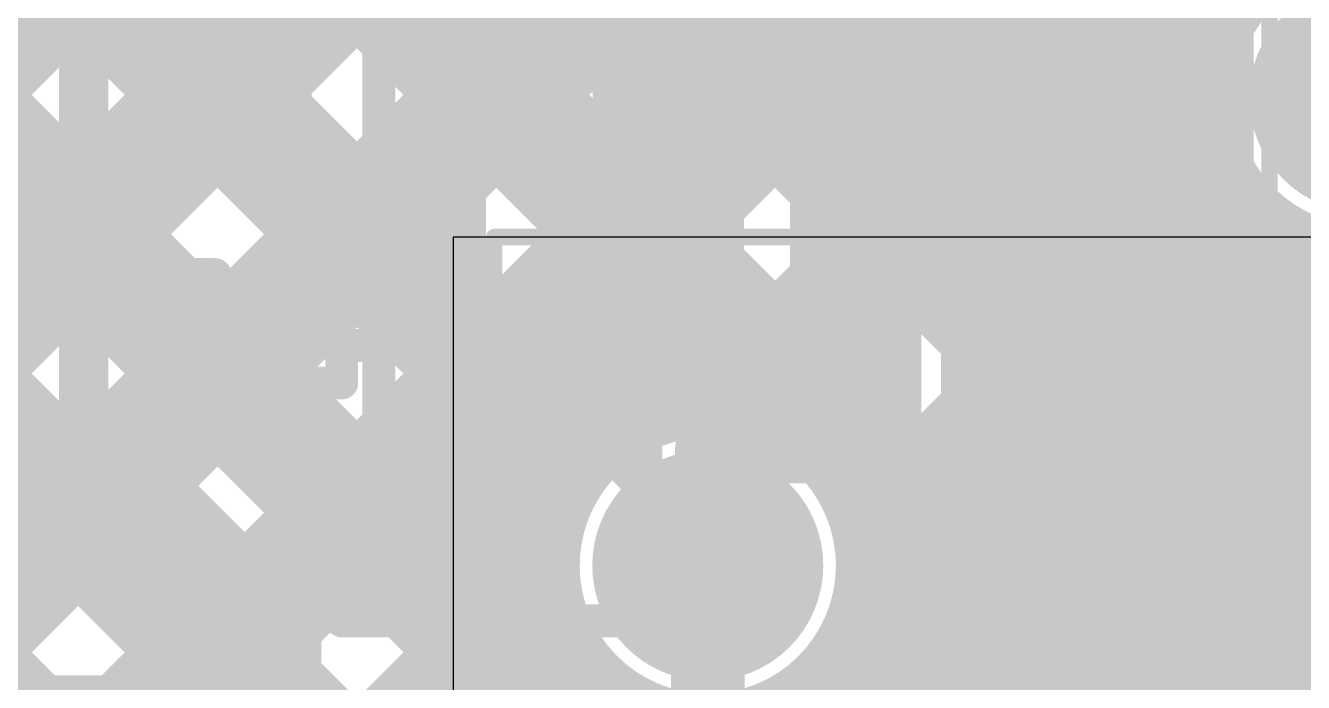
# Model space of a CAD drawing. Header units: millimetres. Extents: x 13 to 259, y -2 to 326.
# Drawn here: x 138.998 to 142.888, y 80.094 to 82.094 of the extents above; entities that cross this region are included whole.
import ezdxf

# ---------------------------------------------------------------- set-up
doc = ezdxf.new("R2010")
doc.units = ezdxf.units.MM
for name, color, linetype in [('BottomLayer', 5, 'Continuous'), ('BottomOverlay', 54, 'Continuous'), ('BottomPaste', 16, 'Continuous'), ('BottomSolder', 6, 'Continuous'), ('ConnectLayer', 7, 'Continuous'), ('DrillDrawing', 1, 'Continuous'), ('Mechanical14', 56, 'Continuous'), ('Mechanical16', 56, 'Continuous'), ('Mechanical8', 56, 'Continuous'), ('MidLayer1', 16, 'Continuous'), ('MidLayer2', 76, 'Continuous'), ('MidLayer3', 90, 'Continuous'), ('MidLayer4', 156, 'Continuous'), ('MidLayer5', 130, 'Continuous'), ('MidLayer6', 216, 'Continuous'), ('MultiLayer', 9, 'Continuous'), ('TopLayer', 1, 'Continuous'), ('TopOverlay', 2, 'Continuous'), ('TopSolder', 216, 'Continuous')]:
    doc.layers.add(name, color=color, linetype=linetype)

# ---------------------------------------------------------------- blocks, each defined once
blk = doc.blocks.new('CAPC1005X55N_B_1')
at = {"layer": 'BottomLayer'}
for points in [[(-0.76, -0.31), (-0.14, -0.31), (-0.76, 0.31), (-0.14, 0.31)], [(0.14, -0.31), (0.76, -0.31), (0.14, 0.31), (0.76, 0.31)]]:
    blk.add_solid(points, dxfattribs=at)
at = {"layer": 'BottomPaste'}
for points in [[(-0.76, -0.31), (-0.14, -0.31), (-0.76, 0.31), (-0.14, 0.31)], [(0.14, -0.31), (0.76, -0.31), (0.14, 0.31), (0.76, 0.31)]]:
    blk.add_solid(points, dxfattribs=at)
at = {"layer": 'BottomSolder'}
for points in [[(-0.8616, -0.4116), (-0.0384, -0.4116), (-0.8616, 0.4116), (-0.0384, 0.4116)], [(0.0384, -0.4116), (0.8616, -0.4116), (0.0384, 0.4116), (0.8616, 0.4116)]]:
    blk.add_solid(points, dxfattribs=at)
at = {"layer": 'Mechanical14', "const_width": 0.1}
for points in [[(-0.5249, -0.2751), (-0.5249, 0.2749)], [(0.5251, 0.2749), (-0.5249, 0.2749)], [(0.5251, -0.2751), (0.5251, 0.2749)], [(0.5251, -0.2751), (-0.5249, -0.2751)]]:
    blk.add_lwpolyline(points, dxfattribs=at)
at = {"layer": 'Mechanical14', "const_width": 0.05}
for points in [[(-0.5499, 0.2749, 1), (-0.5, 0.2749, 1)], [(-0.5499, 0.2749, 1), (-0.5, 0.2749, 1)], [(0.5001, 0.2749, 1), (0.55, 0.2749, 1)], [(0.5001, 0.2749, 1), (0.55, 0.2749, 1)], [(-0.5499, -0.2751, 1), (-0.5, -0.2751, 1)], [(-0.5499, -0.2751, 1), (-0.5, -0.2751, 1)], [(0.5001, -0.2751, 1), (0.55, -0.2751, 1)], [(0.5001, -0.2751, 1), (0.55, -0.2751, 1)]]:
    blk.add_lwpolyline(points, format="xyb", close=True, dxfattribs=at)
at = {"layer": 'Mechanical16', "const_width": 0.05}
for points in [[(0, -0.5), (0, 0.5)], [(-0.91, -0.46), (-0.91, 0.46)], [(0.91, 0.46), (-0.91, 0.46)], [(0.91, -0.46), (0.91, 0.46)], [(0.5, 0), (-0.5, 0)], [(0.91, -0.46), (-0.91, -0.46)]]:
    blk.add_lwpolyline(points, dxfattribs=at)
at = {"layer": 'Mechanical16', "const_width": 0.025}
for points in [[(-0.0125, 0.5, 1), (0.0125, 0.5, 1)], [(-0.9225, 0.46, 1), (-0.8975, 0.46, 1)], [(-0.9225, 0.46, 1), (-0.8975, 0.46, 1)], [(0.8975, 0.46, 1), (0.9225, 0.46, 1)], [(0.8975, 0.46, 1), (0.9225, 0.46, 1)], [(-0.5125, 0, 1), (-0.4875, 0, 1)], [(0.4875, 0, 1), (0.5125, 0, 1)], [(-0.9225, -0.46, 1), (-0.8975, -0.46, 1)], [(-0.9225, -0.46, 1), (-0.8975, -0.46, 1)], [(0.8975, -0.46, 1), (0.9225, -0.46, 1)], [(0.8975, -0.46, 1), (0.9225, -0.46, 1)], [(-0.0125, -0.5, 1), (0.0125, -0.5, 1)]]:
    blk.add_lwpolyline(points, format="xyb", close=True, dxfattribs=at)
blk = doc.blocks.new('QFN50P400X400X80_21N_S275_B_89')
at = {"layer": 'BottomLayer', "const_width": 0.3}
for points in [[(0.5, -2.25), (0.5, -1.75)], [(1, -2.25), (1, -1.75)]]:
    blk.add_lwpolyline(points, dxfattribs=at)
at = {"layer": 'BottomLayer', "const_width": 0.15}
for points in [[(0.425, -1.75, 1), (0.575, -1.75, 1)], [(0.925, -1.75, 1), (1.075, -1.75, 1)], [(0.425, -2.25, 1), (0.575, -2.25, 1)], [(0.925, -2.25, 1), (1.075, -2.25, 1)]]:
    blk.add_lwpolyline(points, format="xyb", close=True, dxfattribs=at)
at = {"layer": 'BottomLayer'}
blk.add_solid([(-1.375, -1.375), (1.375, -1.375), (-1.375, 1.375), (1.375, 1.375)], dxfattribs=at)
at = {"layer": 'BottomOverlay', "const_width": 0.2}
for points in [[(2, -1.5), (2, -2)], [(2, -2), (1.5, -2)]]:
    blk.add_lwpolyline(points, dxfattribs=at)
at = {"layer": 'BottomOverlay', "const_width": 0.1}
for points in [[(1.95, -1.5, 1), (2.05, -1.5, 1)], [(1.45, -2, 1), (1.55, -2, 1)], [(1.95, -2, 1), (2.05, -2, 1)], [(1.95, -2, 1), (2.05, -2, 1)]]:
    blk.add_lwpolyline(points, format="xyb", close=True, dxfattribs=at)
at = {"layer": 'BottomPaste', "const_width": 0.3}
for points in [[(0.5, -2.25), (0.5, -1.75)], [(1, -2.25), (1, -1.75)]]:
    blk.add_lwpolyline(points, dxfattribs=at)
at = {"layer": 'BottomPaste', "const_width": 0.15}
for points in [[(0.425, -1.75, 1), (0.575, -1.75, 1)], [(0.925, -1.75, 1), (1.075, -1.75, 1)], [(0.425, -2.25, 1), (0.575, -2.25, 1)], [(0.925, -2.25, 1), (1.075, -2.25, 1)]]:
    blk.add_lwpolyline(points, format="xyb", close=True, dxfattribs=at)
at = {"layer": 'BottomPaste'}
blk.add_solid([(-1.375, -1.375), (1.375, -1.375), (-1.375, 1.375), (1.375, 1.375)], dxfattribs=at)
at = {"layer": 'BottomSolder', "const_width": 0.5032}
for points in [[(0, -2.25), (0, -1.75)], [(0.5, -2.25), (0.5, -1.75)], [(1, -2.25), (1, -1.75)]]:
    blk.add_lwpolyline(points, dxfattribs=at)
at = {"layer": 'BottomSolder', "const_width": 0.2516}
for points in [[(-0.1258, -1.75, 1), (0.1258, -1.75, 1)], [(0.3742, -1.75, 1), (0.6258, -1.75, 1)], [(0.8742, -1.75, 1), (1.1258, -1.75, 1)], [(-0.1258, -2.25, 1), (0.1258, -2.25, 1)], [(0.3742, -2.25, 1), (0.6258, -2.25, 1)], [(0.8742, -2.25, 1), (1.1258, -2.25, 1)]]:
    blk.add_lwpolyline(points, format="xyb", close=True, dxfattribs=at)
at = {"layer": 'BottomSolder'}
blk.add_solid([(-1.4766, -1.4766), (1.4766, -1.4766), (-1.4766, 1.4766), (1.4766, 1.4766)], dxfattribs=at)
at = {"layer": 'Mechanical14', "const_width": 0.1}
for points in [[(2, 2), (2, -2)], [(2, -2), (-2, -2)]]:
    blk.add_lwpolyline(points, dxfattribs=at)
at = {"layer": 'Mechanical14', "const_width": 0.05}
blk.add_lwpolyline([(1.975, -2, 1), (2.025, -2, 1)], format="xyb", close=True, dxfattribs=at)
blk.add_lwpolyline([(1.975, -2, 1), (2.025, -2, 1)], format="xyb", close=True, dxfattribs=at)
at = {"layer": 'Mechanical16', "const_width": 0.05}
for points in [[(2.65, 2.65), (2.65, -2.65)], [(2.65, -2.65), (-2.65, -2.65)]]:
    blk.add_lwpolyline(points, dxfattribs=at)
at = {"layer": 'Mechanical16', "const_width": 0.025}
blk.add_lwpolyline([(2.6375, -2.65, 1), (2.6625, -2.65, 1)], format="xyb", close=True, dxfattribs=at)
blk.add_lwpolyline([(2.6375, -2.65, 1), (2.6625, -2.65, 1)], format="xyb", close=True, dxfattribs=at)
blk = doc.blocks.new('SAMTEC_ASP_127797_01_185')
at = {"layer": 'Mechanical14', "const_width": 0.1}
for points in [[(20.8534, 7.0866, -0.414214), (21.1074, 7.3406)], [(22.0726, 7.3406, -0.414214), (22.3266, 7.0866)], [(20.8534, 6.4262, -0.414214), (20.5994, 6.1722)], [(20.8534, 6.4262, -0.414214), (20.5994, 6.1722)]]:
    blk.add_lwpolyline(points, format="xyb", dxfattribs=at)
for points in [[(22.0726, 7.3406), (21.1074, 7.3406)], [(22.0726, 7.3406), (21.1074, 7.3406)], [(20.8534, 6.4262), (20.8534, 7.0866)], [(20.8534, 6.4262), (20.8534, 7.0866)], [(20.5994, 6.1722), (20.0406, 6.1722)], [(20.5994, 6.1722), (20.0406, 6.1722)], [(20.6248, 5.7404), (20.0152, 5.7404)], [(20.6248, 5.7404), (20.0152, 5.7404)], [(20.6248, 5.5994), (20.6248, 5.7404)], [(21.8948, 5.7404), (21.2852, 5.7404)], [(21.8948, 5.7404), (21.2852, 5.7404)], [(21.2852, 5.5994), (21.2852, 5.7404)], [(21.8948, 5.5994), (21.8948, 5.7404)], [(20.7391, 5.5994), (20.6248, 5.5994)], [(20.7391, 5.2438), (20.7391, 5.5994)], [(21.2852, 5.5994), (21.1709, 5.5994)], [(21.1709, 5.2438), (21.1709, 5.5994)], [(22.0091, 5.5994), (21.8948, 5.5994)], [(22.0091, 5.2438), (22.0091, 5.5994)], [(20.7391, 5.4864), (19.9009, 5.4864)], [(20.7391, 5.4864), (19.9009, 5.4864)], [(22.0091, 5.4864), (21.1709, 5.4864)], [(22.0091, 5.4864), (21.1709, 5.4864)], [(21.1709, 5.2438), (20.7391, 5.2438)], [(22.4409, 5.2438), (22.0091, 5.2438)], [(20.7391, 4.5606), (20.7391, 4.9162)], [(21.1709, 4.9162), (20.7391, 4.9162)], [(21.1709, 4.5606), (21.1709, 4.9162)], [(22.4409, 4.9162), (22.0091, 4.9162)], [(22.0091, 4.5606), (22.0091, 4.9162)], [(20.7391, 4.6736), (19.9009, 4.6736)], [(22.0091, 4.6736), (21.1709, 4.6736)], [(20.6248, 4.4196), (20.6248, 4.5606)], [(20.7391, 4.5606), (20.6248, 4.5606)], [(21.2852, 4.5606), (21.1709, 4.5606)], [(21.2852, 4.4196), (21.2852, 4.5606)], [(21.8948, 4.4196), (21.8948, 4.5606)], [(22.0091, 4.5606), (21.8948, 4.5606)], [(20.6248, 4.4196), (20.0152, 4.4196)], [(21.8948, 4.4196), (21.2852, 4.4196)]]:
    blk.add_lwpolyline(points, dxfattribs=at)
at = {"layer": 'Mechanical14', "const_width": 0.05}
for points in [[(21.0824, 7.3406, 1), (21.1324, 7.3406, 1)], [(21.0824, 7.3406, 1), (21.1324, 7.3406, 1)], [(21.0824, 7.3406, 1), (21.1324, 7.3406, 1)], [(22.0476, 7.3406, 1), (22.0976, 7.3406, 1)], [(22.0476, 7.3406, 1), (22.0976, 7.3406, 1)], [(22.0476, 7.3406, 1), (22.0976, 7.3406, 1)], [(20.8284, 7.0866, 1), (20.8784, 7.0866, 1)], [(20.8284, 7.0866, 1), (20.8784, 7.0866, 1)], [(20.8284, 7.0866, 1), (20.8784, 7.0866, 1)], [(20.8284, 6.4262, 1), (20.8784, 6.4262, 1)], [(20.8284, 6.4262, 1), (20.8784, 6.4262, 1)], [(20.8284, 6.4262, 1), (20.8784, 6.4262, 1)], [(20.8284, 6.4262, 1), (20.8784, 6.4262, 1)], [(20.5744, 6.1722, 1), (20.6244, 6.1722, 1)], [(20.5744, 6.1722, 1), (20.6244, 6.1722, 1)], [(20.5744, 6.1722, 1), (20.6244, 6.1722, 1)], [(20.5744, 6.1722, 1), (20.6244, 6.1722, 1)], [(20.5998, 5.7404, 1), (20.6498, 5.7404, 1)], [(20.5998, 5.7404, 1), (20.6498, 5.7404, 1)], [(20.5998, 5.7404, 1), (20.6498, 5.7404, 1)], [(21.2602, 5.7404, 1), (21.3102, 5.7404, 1)], [(21.2602, 5.7404, 1), (21.3102, 5.7404, 1)], [(21.2602, 5.7404, 1), (21.3102, 5.7404, 1)], [(21.8698, 5.7404, 1), (21.9198, 5.7404, 1)], [(21.8698, 5.7404, 1), (21.9198, 5.7404, 1)], [(21.8698, 5.7404, 1), (21.9198, 5.7404, 1)], [(20.5998, 5.5994, 1), (20.6498, 5.5994, 1)], [(20.5998, 5.5994, 1), (20.6498, 5.5994, 1)], [(20.7141, 5.5994, 1), (20.7641, 5.5994, 1)], [(20.7141, 5.5994, 1), (20.7641, 5.5994, 1)], [(21.1459, 5.5994, 1), (21.1959, 5.5994, 1)], [(21.1459, 5.5994, 1), (21.1959, 5.5994, 1)], [(21.2602, 5.5994, 1), (21.3102, 5.5994, 1)], [(21.2602, 5.5994, 1), (21.3102, 5.5994, 1)], [(21.8698, 5.5994, 1), (21.9198, 5.5994, 1)], [(21.8698, 5.5994, 1), (21.9198, 5.5994, 1)], [(21.9841, 5.5994, 1), (22.0341, 5.5994, 1)], [(21.9841, 5.5994, 1), (22.0341, 5.5994, 1)], [(20.7141, 5.4864, 1), (20.7641, 5.4864, 1)], [(20.7141, 5.4864, 1), (20.7641, 5.4864, 1)], [(21.1459, 5.4864, 1), (21.1959, 5.4864, 1)], [(21.1459, 5.4864, 1), (21.1959, 5.4864, 1)], [(21.9841, 5.4864, 1), (22.0341, 5.4864, 1)], [(21.9841, 5.4864, 1), (22.0341, 5.4864, 1)], [(20.7141, 5.2438, 1), (20.7641, 5.2438, 1)], [(20.7141, 5.2438, 1), (20.7641, 5.2438, 1)], [(21.1459, 5.2438, 1), (21.1959, 5.2438, 1)], [(21.1459, 5.2438, 1), (21.1959, 5.2438, 1)], [(21.9841, 5.2438, 1), (22.0341, 5.2438, 1)], [(21.9841, 5.2438, 1), (22.0341, 5.2438, 1)], [(20.7141, 4.9162, 1), (20.7641, 4.9162, 1)], [(20.7141, 4.9162, 1), (20.7641, 4.9162, 1)], [(21.1459, 4.9162, 1), (21.1959, 4.9162, 1)], [(21.1459, 4.9162, 1), (21.1959, 4.9162, 1)], [(21.9841, 4.9162, 1), (22.0341, 4.9162, 1)], [(21.9841, 4.9162, 1), (22.0341, 4.9162, 1)], [(20.7141, 4.6736, 1), (20.7641, 4.6736, 1)], [(21.1459, 4.6736, 1), (21.1959, 4.6736, 1)], [(21.9841, 4.6736, 1), (22.0341, 4.6736, 1)], [(20.5998, 4.5606, 1), (20.6498, 4.5606, 1)], [(20.5998, 4.5606, 1), (20.6498, 4.5606, 1)], [(20.7141, 4.5606, 1), (20.7641, 4.5606, 1)], [(20.7141, 4.5606, 1), (20.7641, 4.5606, 1)], [(21.1459, 4.5606, 1), (21.1959, 4.5606, 1)], [(21.1459, 4.5606, 1), (21.1959, 4.5606, 1)], [(21.2602, 4.5606, 1), (21.3102, 4.5606, 1)], [(21.2602, 4.5606, 1), (21.3102, 4.5606, 1)], [(21.8698, 4.5606, 1), (21.9198, 4.5606, 1)], [(21.8698, 4.5606, 1), (21.9198, 4.5606, 1)], [(21.9841, 4.5606, 1), (22.0341, 4.5606, 1)], [(21.9841, 4.5606, 1), (22.0341, 4.5606, 1)], [(20.5998, 4.4196, 1), (20.6498, 4.4196, 1)], [(20.5998, 4.4196, 1), (20.6498, 4.4196, 1)], [(21.2602, 4.4196, 1), (21.3102, 4.4196, 1)], [(21.2602, 4.4196, 1), (21.3102, 4.4196, 1)], [(21.8698, 4.4196, 1), (21.9198, 4.4196, 1)], [(21.8698, 4.4196, 1), (21.9198, 4.4196, 1)]]:
    blk.add_lwpolyline(points, format="xyb", close=True, dxfattribs=at)
at = {"layer": 'Mechanical8', "const_width": 0.1}
for points in [[(20.955, 3.175), (20.955, 4.175)], [(22.225, 3.175), (22.225, 4.175)]]:
    blk.add_lwpolyline(points, dxfattribs=at)
at = {"layer": 'Mechanical8', "const_width": 0.05}
for points in [[(20.93, 4.175, 1), (20.98, 4.175, 1)], [(22.2, 4.175, 1), (22.25, 4.175, 1)]]:
    blk.add_lwpolyline(points, format="xyb", close=True, dxfattribs=at)
at = {"layer": 'TopOverlay', "const_width": 0.2}
for points in [[(20.8534, 7.0866, -0.414214), (21.1074, 7.3406)], [(22.0726, 7.3406, -0.414214), (22.3266, 7.0866)], [(20.8534, 6.4262, -0.414214), (20.5994, 6.1722)], [(20.8534, 6.4262, -0.414214), (20.5994, 6.1722)]]:
    blk.add_lwpolyline(points, format="xyb", dxfattribs=at)
for points in [[(22.0726, 7.3406), (21.1074, 7.3406)], [(22.0726, 7.3406), (21.1074, 7.3406)], [(20.8534, 6.4262), (20.8534, 7.0866)], [(20.8534, 6.4262), (20.8534, 7.0866)], [(20.5994, 6.1722), (20.0406, 6.1722)], [(20.5994, 6.1722), (20.0406, 6.1722)]]:
    blk.add_lwpolyline(points, dxfattribs=at)
at = {"layer": 'TopOverlay', "const_width": 0.1}
for points in [[(21.0574, 7.3406, 1), (21.1574, 7.3406, 1)], [(21.0574, 7.3406, 1), (21.1574, 7.3406, 1)], [(21.0574, 7.3406, 1), (21.1574, 7.3406, 1)], [(22.0226, 7.3406, 1), (22.1226, 7.3406, 1)], [(22.0226, 7.3406, 1), (22.1226, 7.3406, 1)], [(22.0226, 7.3406, 1), (22.1226, 7.3406, 1)], [(20.8034, 7.0866, 1), (20.9034, 7.0866, 1)], [(20.8034, 7.0866, 1), (20.9034, 7.0866, 1)], [(20.8034, 7.0866, 1), (20.9034, 7.0866, 1)], [(20.8034, 6.4262, 1), (20.9034, 6.4262, 1)], [(20.8034, 6.4262, 1), (20.9034, 6.4262, 1)], [(20.8034, 6.4262, 1), (20.9034, 6.4262, 1)], [(20.8034, 6.4262, 1), (20.9034, 6.4262, 1)], [(20.5494, 6.1722, 1), (20.6494, 6.1722, 1)], [(20.5494, 6.1722, 1), (20.6494, 6.1722, 1)], [(20.5494, 6.1722, 1), (20.6494, 6.1722, 1)], [(20.5494, 6.1722, 1), (20.6494, 6.1722, 1)]]:
    blk.add_lwpolyline(points, format="xyb", close=True, dxfattribs=at)

msp = doc.modelspace()

# ---------------------------------------------------------------- linework, layer by layer
at = {"layer": 'BottomLayer'}
for points, const_width in [([(142.2, 82.05, 1), (142.45, 82.05, 1)], 0.25), ([(142.275, 82.05, 1), (142.375, 82.05, 1)], 0.1), ([(142.275, 82.05, 1), (142.375, 82.05, 1)], 0.1), ([(142.95, 81.875, 1), (143.2, 81.875, 1)], 0.25), ([(142.025, 81.8, 1), (142.125, 81.8, 1)], 0.1), ([(142.025, 81.8, 1), (142.125, 81.8, 1)], 0.1), ([(142.525, 81.8, 1), (142.625, 81.8, 1)], 0.1), ([(142.525, 81.8, 1), (142.625, 81.8, 1)], 0.1), ([(142.025, 80.8, 1), (142.125, 80.8, 1)], 0.1), ([(142.525, 80.8, 1), (142.625, 80.8, 1)], 0.1), ([(140.95, 80.45, 1), (141.2, 80.45, 1)], 0.25), ([(141.0192, 80.45, 1), (141.1309, 80.45, 1)], 0.1118)]:
    msp.add_lwpolyline(points, format="xyb", close=True, dxfattribs=dict(at, const_width=const_width))
for points, const_width in [([(142.075, 81.8), (142.325, 82.05)], 0.2), ([(142.325, 82.05), (142.575, 81.8)], 0.2), ([(142.075, 80.8), (142.075, 81.8)], 0.2), ([(142.575, 80.8), (142.575, 81.8)], 0.2), ([(141.075, 79.8), (141.075, 80.45)], 0.2235)]:
    msp.add_lwpolyline(points, dxfattribs=dict(at, const_width=const_width))
at = {"layer": 'BottomSolder'}
for p, q in [((140.3, 81.45), (140.3, 76.1)), ((146.55, 81.45), (140.3, 81.45))]:
    msp.add_line(p, q, dxfattribs=at)
at = {"layer": 'BottomSolder', "const_width": 0.3516}
for points in [[(142.1492, 82.05, 1), (142.5008, 82.05, 1)], [(142.8992, 81.875, 1), (143.2508, 81.875, 1)], [(140.8992, 80.45, 1), (141.2508, 80.45, 1)], [(141.8992, 79.775, 1), (142.2508, 79.775, 1)]]:
    msp.add_lwpolyline(points, format="xyb", close=True, dxfattribs=at)
at = {"layer": 'ConnectLayer'}
for p, q in [((146.55, 81.45), (140.3, 81.45)), ((140.3, 81.45), (140.3, 76.1))]:
    msp.add_line(p, q, dxfattribs=at)
at = {"layer": 'ConnectLayer', "const_width": 0.4}
for points in [[(127.2969, 92.4714), (139.9857, 79.7827)], [(127.2969, 92.4714), (139.9857, 79.7827)], [(130.1785, 89.5898), (139.9857, 79.7827)], [(133.8382, 88.4758), (141.3336, 80.9803)], [(133.8382, 88.4758), (141.3336, 80.9803)], [(133.8382, 88.4758), (140.985, 81.3289)], [(134.0295, 87.4359), (140.6291, 80.8363)], [(134.0295, 87.4359), (140.6291, 80.8363)], [(134.0295, 87.4359), (140.6291, 80.8363)], [(129.3674, 71.6675), (144.9371, 87.2372)], [(129.3674, 71.6675), (144.9371, 87.2372)], [(136.9901, 79.2902), (144.9371, 87.2372)], [(133.5206, 87.0963), (144.7916, 75.8253)], [(133.5206, 87.0963), (144.7916, 75.8253)], [(133.5206, 87.0963), (140.9891, 79.6278)], [(128.9034, 72.052), (143.867, 87.0156)], [(128.9034, 72.052), (143.867, 87.0156)], [(136.2164, 79.365), (143.867, 87.0156)], [(140.985, 81.0331), (140.985, 86.2)], [(141.525, 80.8316), (141.525, 86.2)], [(137.8413, 86.1697), (141.7676, 82.2434)], [(137.8413, 86.1697), (141.7676, 82.2434)], [(137.3359, 85.8265), (145.499, 77.6634)], [(137.3359, 85.8265), (145.499, 77.6634)], [(137.3359, 85.8265), (140.985, 82.1774)], [(134.0277, 84.8921), (139.5821, 79.3377)], [(134.0277, 84.8921), (139.5821, 79.3377)], [(134.0277, 84.8921), (139.5821, 79.3377)], [(131.7056, 73.1572), (143.171, 84.6226)], [(131.7056, 73.1572), (143.171, 84.6226)], [(137.9134, 79.365), (143.171, 84.6226)], [(132.4371, 75.5858), (140.985, 84.1337)], [(137.4846, 78.0877), (143.4621, 84.0652)], [(137.4846, 78.0877), (143.4621, 84.0652)], [(138.7619, 79.365), (143.4621, 84.0652)], [(140.121, 83.89), (141.7676, 82.2434)], [(139.6968, 83.4657), (143.7975, 79.365)], [(133.2857, 75.5858), (140.985, 83.2852)], [(139.2725, 83.0414), (141.3336, 80.9803)], [(141.525, 81.2797), (143.2644, 83.0191)], [(136.1741, 82.7457), (139.5821, 79.3377)], [(137.0226, 82.7457), (139.9857, 79.7827)], [(137.8712, 82.7457), (141.2519, 79.365)], [(138.7197, 82.7457), (140.6291, 80.8363)], [(141.525, 82.1282), (141.9189, 82.5221)], [(141.525, 82.4859), (143.7363, 80.2747)], [(134.1342, 75.5858), (140.985, 82.4366)], [(142.479, 82.3805), (142.615, 82.2445)], [(141.2568, 81.0113), (141.8933, 81.6479)], [(141.2568, 81.0113), (141.8933, 81.6479)], [(141.2568, 81.0113), (141.8933, 81.6479)], [(141.525, 81.6374), (143.4652, 79.6973)], [(137.4846, 78.0877), (140.985, 81.5881)], [(141.6546, 80.5607), (142.6082, 81.5143)], [(141.6546, 80.5606), (142.6082, 81.5142)], [(141.6546, 80.5606), (142.6082, 81.5142)], [(141.6546, 80.5606), (142.6082, 81.5142)], [(142.5184, 81.4926), (145.5265, 78.4845)], [(142.5184, 81.4926), (145.5265, 78.4845)], [(142.5184, 81.4926), (144.646, 79.365)], [(135.0975, 73.155), (143.2559, 81.3134)], [(135.0975, 73.155), (143.2559, 81.3134)], [(141.3075, 79.365), (143.2559, 81.3134)], [(142.2732, 80.3307), (143.2558, 81.3134)], [(135.5461, 72.755), (143.8515, 81.0605)], [(135.5461, 72.755), (143.8515, 81.0605)], [(142.1561, 79.365), (143.8515, 81.0605)], [(142.6578, 79.8669), (143.8514, 81.0605)], [(141.6054, 80.7086), (144.691, 77.6229)], [(141.6054, 80.7086), (144.691, 77.6229)], [(141.6054, 80.7086), (143.2051, 79.1088)], [(141.6054, 80.7085), (141.9602, 80.3537)], [(140.084, 79.8385), (140.5137, 80.2683)], [(140.084, 79.8385), (140.5137, 80.2683)], [(140.084, 79.8385), (140.5137, 80.2683)], [(140.084, 79.8385), (140.5137, 80.2683)], [(141.525, 79.9885), (141.525, 80.0684)], [(141.4613, 80.0041), (144.5408, 76.9246)], [(141.4613, 80.0041), (144.5408, 76.9246)], [(141.4613, 80.0041), (142.1004, 79.365)]]:
    msp.add_lwpolyline(points, dxfattribs=at)
for points in [[(142.5985, 81.5272, -2.181322), (142.8016, 82.3978)], [(142.5985, 81.5272, -2.181322), (142.8016, 82.3978)], [(142.5985, 81.5272, -2.181322), (142.8016, 82.3978)], [(143.3616, 81.3593, -1.441325), (143.197, 82.4523)], [(143.3616, 81.3593, -0.378561), (142.5985, 81.5272)], [(143.3616, 81.3593, -0.378561), (142.5985, 81.5272)], [(143.3616, 81.3593, -0.378561), (142.5985, 81.5272)], [(140.9994, 79.8649, -0.868207), (140.985, 81.0331)], [(141.525, 80.8316, -0.17766), (141.665, 80.45)], [(141.665, 80.45, -0.17766), (141.525, 80.0684)], [(141.525, 79.9885, -0.83008), (142.665, 79.775)]]:
    msp.add_lwpolyline(points, format="xyb", dxfattribs=at)
at = {"layer": 'ConnectLayer'}
for points, const_width in [([(141.6676, 82.2434, 1), (141.8676, 82.2434, 1)], 0.2), ([(141.6676, 82.2434, 1), (141.8676, 82.2434, 1)], 0.2), ([(141.6676, 82.2434, 1), (141.8676, 82.2434, 1)], 0.2), ([(142.515, 82.2445, 1), (142.715, 82.2445, 1)], 0.2), ([(140.885, 82.1774, 1), (141.085, 82.1774, 1)], 0.2), ([(141.425, 82.1282, 1), (141.625, 82.1282, 1)], 0.2), ([(141.7933, 81.6479, 1), (141.9933, 81.6479, 1)], 0.2), ([(141.7933, 81.6479, 1), (141.9933, 81.6479, 1)], 0.2), ([(141.7933, 81.6479, 1), (141.9933, 81.6479, 1)], 0.2), ([(141.425, 81.6374, 1), (141.625, 81.6374, 1)], 0.2), ([(140.885, 81.5881, 1), (141.085, 81.5881, 1)], 0.2), ([(142.4184, 81.4926, 1), (142.6184, 81.4926, 1)], 0.2), ([(142.4184, 81.4926, 1), (142.6184, 81.4926, 1)], 0.2), ([(142.4184, 81.4926, 1), (142.6184, 81.4926, 1)], 0.2), ([(142.4985, 81.5272, 1), (142.6985, 81.5272, 1)], 0.2), ([(142.4985, 81.5272, 1), (142.6985, 81.5272, 1)], 0.2), ([(142.4985, 81.5272, 1), (142.6985, 81.5272, 1)], 0.2), ([(142.4985, 81.5272, 1), (142.6985, 81.5272, 1)], 0.2), ([(142.4985, 81.5272, 1), (142.6985, 81.5272, 1)], 0.2), ([(142.4985, 81.5272, 1), (142.6985, 81.5272, 1)], 0.2), ([(142.5082, 81.5143, 1), (142.7082, 81.5143, 1)], 0.2), ([(142.5082, 81.5142, 1), (142.7082, 81.5142, 1)], 0.2), ([(142.5082, 81.5142, 1), (142.7082, 81.5142, 1)], 0.2), ([(142.5082, 81.5142, 1), (142.7082, 81.5142, 1)], 0.2), ([(140.885, 81.3289, 1), (141.085, 81.3289, 1)], 0.2), ([(141.425, 81.2797, 1), (141.625, 81.2797, 1)], 0.2), ([(141.665, 80.45, 1), (140.485, 80.45, 1)], 0.4), ([(141.665, 80.45, 1), (140.485, 80.45, 1)], 0.4), ([(141.665, 80.45, 1), (140.485, 80.45, 1)], 0.4), ([(140.885, 81.0331, 1), (141.085, 81.0331, 1)], 0.2), ([(140.885, 81.0331, 1), (141.085, 81.0331, 1)], 0.2), ([(141.1568, 81.0113, 1), (141.3568, 81.0113, 1)], 0.2), ([(141.1568, 81.0113, 1), (141.3568, 81.0113, 1)], 0.2), ([(141.1568, 81.0113, 1), (141.3568, 81.0113, 1)], 0.2), ([(141.2336, 80.9803, 1), (141.4336, 80.9803, 1)], 0.2), ([(141.2336, 80.9803, 1), (141.4336, 80.9803, 1)], 0.2), ([(141.2336, 80.9803, 1), (141.4336, 80.9803, 1)], 0.2), ([(140.5291, 80.8363, 1), (140.7291, 80.8363, 1)], 0.2), ([(140.5291, 80.8363, 1), (140.7291, 80.8363, 1)], 0.2), ([(140.5291, 80.8363, 1), (140.7291, 80.8363, 1)], 0.2), ([(140.5291, 80.8363, 1), (140.7291, 80.8363, 1)], 0.2), ([(141.425, 80.8316, 1), (141.625, 80.8316, 1)], 0.2), ([(141.425, 80.8316, 1), (141.625, 80.8316, 1)], 0.2), ([(141.5054, 80.7086, 1), (141.7054, 80.7086, 1)], 0.2), ([(141.5054, 80.7086, 1), (141.7054, 80.7086, 1)], 0.2), ([(141.5054, 80.7086, 1), (141.7054, 80.7086, 1)], 0.2), ([(141.5054, 80.7085, 1), (141.7054, 80.7085, 1)], 0.2), ([(141.5546, 80.5607, 1), (141.7546, 80.5607, 1)], 0.2), ([(141.5546, 80.5606, 1), (141.7546, 80.5606, 1)], 0.2), ([(141.5546, 80.5606, 1), (141.7546, 80.5606, 1)], 0.2), ([(141.5546, 80.5606, 1), (141.7546, 80.5606, 1)], 0.2), ([(140.385, 80.45, 1), (140.585, 80.45, 1)], 0.2), ([(140.385, 80.45, 1), (140.585, 80.45, 1)], 0.2), ([(140.385, 80.45, 1), (140.585, 80.45, 1)], 0.2), ([(141.565, 80.45, 1), (141.765, 80.45, 1)], 0.2), ([(141.565, 80.45, 1), (141.765, 80.45, 1)], 0.2), ([(141.565, 80.45, 1), (141.765, 80.45, 1)], 0.2), ([(141.565, 80.45, 1), (141.765, 80.45, 1)], 0.2), ([(141.565, 80.45, 1), (141.765, 80.45, 1)], 0.2), ([(141.8602, 80.3537, 1), (142.0602, 80.3537, 1)], 0.2), ([(142.1732, 80.3307, 1), (142.3732, 80.3307, 1)], 0.2), ([(140.4137, 80.2683, 1), (140.6137, 80.2683, 1)], 0.2), ([(140.4137, 80.2683, 1), (140.6137, 80.2683, 1)], 0.2), ([(140.4137, 80.2683, 1), (140.6137, 80.2683, 1)], 0.2), ([(140.4137, 80.2683, 1), (140.6137, 80.2683, 1)], 0.2), ([(141.425, 80.0684, 1), (141.625, 80.0684, 1)], 0.2), ([(141.425, 80.0684, 1), (141.625, 80.0684, 1)], 0.2), ([(141.3613, 80.0041, 1), (141.5613, 80.0041, 1)], 0.2), ([(141.3613, 80.0041, 1), (141.5613, 80.0041, 1)], 0.2), ([(141.3613, 80.0041, 1), (141.5613, 80.0041, 1)], 0.2), ([(141.425, 79.9885, 1), (141.625, 79.9885, 1)], 0.2), ([(141.425, 79.9885, 1), (141.625, 79.9885, 1)], 0.2)]:
    msp.add_lwpolyline(points, format="xyb", close=True, dxfattribs=dict(at, const_width=const_width))
at = {"layer": 'DrillDrawing', "const_width": 0.0508}
for points in [[(142.071, 81.923), (142.071, 82.177)], [(142.579, 81.923), (142.579, 82.177)], [(142.821, 81.748), (142.821, 82.002)], [(142.821, 82.002), (142.948, 82.002)], [(142.071, 81.923), (142.198, 81.923)], [(142.198, 81.796), (142.198, 81.923)], [(142.452, 81.923), (142.579, 81.923)], [(142.452, 81.796), (142.452, 81.923)], [(142.198, 81.796), (142.452, 81.796)], [(142.821, 81.748), (142.948, 81.748)], [(140.948, 80.577), (140.948, 80.704)], [(140.948, 80.704), (141.202, 80.704)], [(141.202, 80.577), (141.202, 80.704)], [(140.821, 80.323), (140.821, 80.577)], [(140.821, 80.577), (140.948, 80.577)], [(141.202, 80.577), (141.329, 80.577)], [(141.329, 80.323), (141.329, 80.577)], [(140.821, 80.323), (140.948, 80.323)], [(140.948, 80.196), (140.948, 80.323)], [(141.202, 80.323), (141.329, 80.323)], [(141.202, 80.196), (141.202, 80.323)], [(140.948, 80.196), (141.202, 80.196)]]:
    msp.add_lwpolyline(points, dxfattribs=at)
at = {"layer": 'DrillDrawing', "const_width": 0.0254}
for points in [[(142.8083, 82.002, 1), (142.8337, 82.002, 1)], [(142.8083, 82.002, 1), (142.8337, 82.002, 1)], [(142.0583, 81.923, 1), (142.0837, 81.923, 1)], [(142.0583, 81.923, 1), (142.0837, 81.923, 1)], [(142.1853, 81.923, 1), (142.2107, 81.923, 1)], [(142.1853, 81.923, 1), (142.2107, 81.923, 1)], [(142.4393, 81.923, 1), (142.4647, 81.923, 1)], [(142.4393, 81.923, 1), (142.4647, 81.923, 1)], [(142.5663, 81.923, 1), (142.5917, 81.923, 1)], [(142.5663, 81.923, 1), (142.5917, 81.923, 1)], [(142.1853, 81.796, 1), (142.2107, 81.796, 1)], [(142.1853, 81.796, 1), (142.2107, 81.796, 1)], [(142.4393, 81.796, 1), (142.4647, 81.796, 1)], [(142.4393, 81.796, 1), (142.4647, 81.796, 1)], [(142.8083, 81.748, 1), (142.8337, 81.748, 1)], [(142.8083, 81.748, 1), (142.8337, 81.748, 1)], [(140.9353, 80.704, 1), (140.9607, 80.704, 1)], [(140.9353, 80.704, 1), (140.9607, 80.704, 1)], [(141.1893, 80.704, 1), (141.2147, 80.704, 1)], [(141.1893, 80.704, 1), (141.2147, 80.704, 1)], [(140.8083, 80.577, 1), (140.8337, 80.577, 1)], [(140.8083, 80.577, 1), (140.8337, 80.577, 1)], [(140.9353, 80.577, 1), (140.9607, 80.577, 1)], [(140.9353, 80.577, 1), (140.9607, 80.577, 1)], [(141.1893, 80.577, 1), (141.2147, 80.577, 1)], [(141.1893, 80.577, 1), (141.2147, 80.577, 1)], [(141.3163, 80.577, 1), (141.3417, 80.577, 1)], [(141.3163, 80.577, 1), (141.3417, 80.577, 1)], [(140.8083, 80.323, 1), (140.8337, 80.323, 1)], [(140.8083, 80.323, 1), (140.8337, 80.323, 1)], [(140.9353, 80.323, 1), (140.9607, 80.323, 1)], [(140.9353, 80.323, 1), (140.9607, 80.323, 1)], [(141.1893, 80.323, 1), (141.2147, 80.323, 1)], [(141.1893, 80.323, 1), (141.2147, 80.323, 1)], [(141.3163, 80.323, 1), (141.3417, 80.323, 1)], [(141.3163, 80.323, 1), (141.3417, 80.323, 1)], [(140.9353, 80.196, 1), (140.9607, 80.196, 1)], [(140.9353, 80.196, 1), (140.9607, 80.196, 1)], [(141.1893, 80.196, 1), (141.2147, 80.196, 1)], [(141.1893, 80.196, 1), (141.2147, 80.196, 1)]]:
    msp.add_lwpolyline(points, format="xyb", close=True, dxfattribs=at)
at = {"layer": 'MidLayer1', "const_width": 0.25}
for points in [[(142.2, 82.05, 1), (142.45, 82.05, 1)], [(142.95, 81.875, 1), (143.2, 81.875, 1)], [(140.95, 80.45, 1), (141.2, 80.45, 1)]]:
    msp.add_lwpolyline(points, format="xyb", close=True, dxfattribs=at)
at = {"layer": 'MidLayer2', "const_width": 0.25}
for points in [[(142.2, 82.05, 1), (142.45, 82.05, 1)], [(142.95, 81.875, 1), (143.2, 81.875, 1)], [(140.95, 80.45, 1), (141.2, 80.45, 1)]]:
    msp.add_lwpolyline(points, format="xyb", close=True, dxfattribs=at)
at = {"layer": 'MidLayer3', "const_width": 0.25}
for points in [[(142.2, 82.05, 1), (142.45, 82.05, 1)], [(142.95, 81.875, 1), (143.2, 81.875, 1)], [(140.95, 80.45, 1), (141.2, 80.45, 1)]]:
    msp.add_lwpolyline(points, format="xyb", close=True, dxfattribs=at)
at = {"layer": 'MidLayer4', "const_width": 0.15}
for points in [[(140.325, 79.3), (140.325, 84.2899)], [(139.175, 80.9353), (139.175, 83.55)], [(140.8, 80.7998), (140.8, 83.2)], [(141.86, 80.5254), (141.86, 83.1426)], [(139.175, 80.9353), (139.8233, 80.287)], [(140.8, 80.7998), (141.075, 80.5248)], [(141.075, 79.7404), (141.86, 80.5254)], [(141.075, 80.45), (141.075, 80.5248)], [(139.8233, 78.8018), (139.8233, 80.287)]]:
    msp.add_lwpolyline(points, dxfattribs=at)
at = {"layer": 'MidLayer4'}
for points, const_width in [([(142.2, 82.05, 1), (142.45, 82.05, 1)], 0.25), ([(142.95, 81.875, 1), (143.2, 81.875, 1)], 0.25), ([(139.1375, 80.9353, 1), (139.2125, 80.9353, 1)], 0.075), ([(139.1375, 80.9353, 1), (139.2125, 80.9353, 1)], 0.075), ([(140.7625, 80.7998, 1), (140.8375, 80.7998, 1)], 0.075), ([(140.7625, 80.7998, 1), (140.8375, 80.7998, 1)], 0.075), ([(140.95, 80.45, 1), (141.2, 80.45, 1)], 0.25), ([(141.0375, 80.5248, 1), (141.1125, 80.5248, 1)], 0.075), ([(141.0375, 80.5248, 1), (141.1125, 80.5248, 1)], 0.075), ([(141.8225, 80.5254, 1), (141.8975, 80.5254, 1)], 0.075), ([(141.8225, 80.5254, 1), (141.8975, 80.5254, 1)], 0.075), ([(141.0375, 80.45, 1), (141.1125, 80.45, 1)], 0.075), ([(139.7858, 80.287, 1), (139.8608, 80.287, 1)], 0.075), ([(139.7858, 80.287, 1), (139.8608, 80.287, 1)], 0.075)]:
    msp.add_lwpolyline(points, format="xyb", close=True, dxfattribs=dict(at, const_width=const_width))
at = {"layer": 'MidLayer5', "const_width": 0.25}
for points in [[(142.2, 82.05, 1), (142.45, 82.05, 1)], [(142.95, 81.875, 1), (143.2, 81.875, 1)], [(140.95, 80.45, 1), (141.2, 80.45, 1)]]:
    msp.add_lwpolyline(points, format="xyb", close=True, dxfattribs=at)
at = {"layer": 'MidLayer6', "const_width": 0.25}
for points in [[(142.2, 82.05, 1), (142.45, 82.05, 1)], [(142.95, 81.875, 1), (143.2, 81.875, 1)], [(140.95, 80.45, 1), (141.2, 80.45, 1)]]:
    msp.add_lwpolyline(points, format="xyb", close=True, dxfattribs=at)
at = {"layer": 'MultiLayer', "const_width": 0.25}
for points in [[(142.2, 82.05, 1), (142.45, 82.05, 1)], [(142.95, 81.875, 1), (143.2, 81.875, 1)], [(140.95, 80.45, 1), (141.2, 80.45, 1)]]:
    msp.add_lwpolyline(points, format="xyb", close=True, dxfattribs=at)
at = {"layer": 'TopLayer', "const_width": 0.25}
for points in [[(142.2, 82.05, 1), (142.45, 82.05, 1)], [(142.95, 81.875, 1), (143.2, 81.875, 1)], [(140.95, 80.45, 1), (141.2, 80.45, 1)]]:
    msp.add_lwpolyline(points, format="xyb", close=True, dxfattribs=at)
at = {"layer": 'TopSolder', "const_width": 0.3516}
for points in [[(142.1492, 82.05, 1), (142.5008, 82.05, 1)], [(142.8992, 81.875, 1), (143.2508, 81.875, 1)], [(140.8992, 80.45, 1), (141.2508, 80.45, 1)], [(141.8992, 79.775, 1), (142.2508, 79.775, 1)]]:
    msp.add_lwpolyline(points, format="xyb", close=True, dxfattribs=at)

# ---------------------------------------------------------------- block references
for name, p, rotation in [('SAMTEC_ASP_127797_01_185', (135.4, 102.2907), 270), ('CAPC1005X55N_B_1', (142.325, 82.5), 270), ('QFN50P400X400X80_21N_S275_B_89', (143.075, 78.8), 180)]:
    msp.add_blockref(name, p, dxfattribs=dict(rotation=rotation))

doc.saveas('drawing.dxf')
